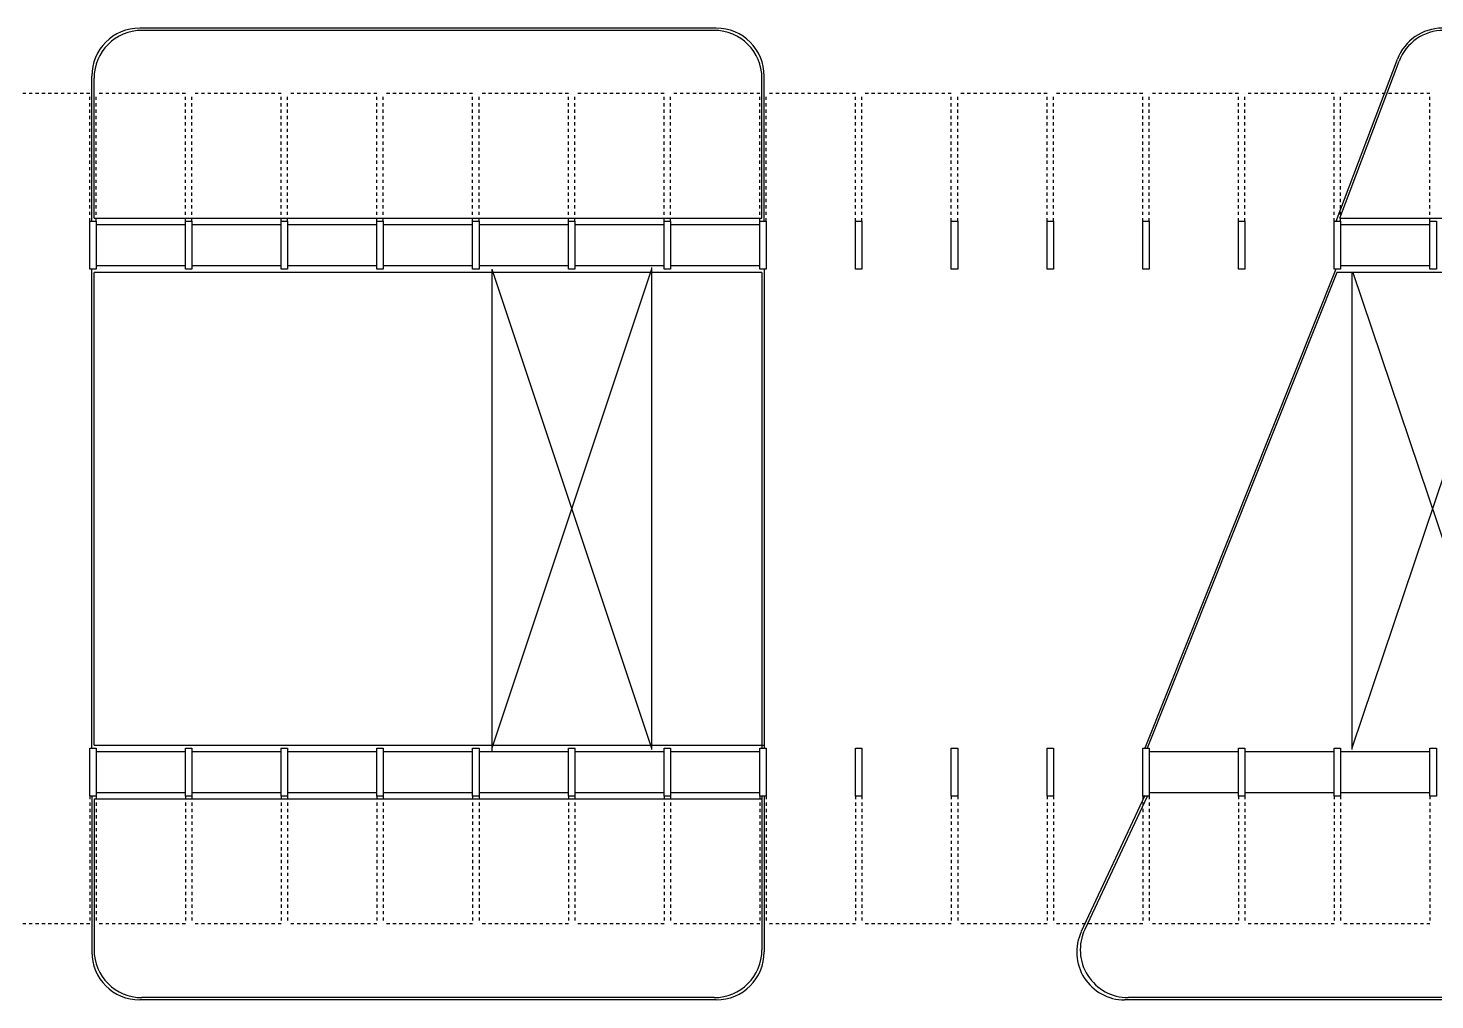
# Model space of a CAD drawing. Extents: x -250 to -5, y 354 to 449.
# Drawn here: x -97.63 to -53.54, y 388.52 to 418.96 of the extents above; entities that cross this region are included whole.
import ezdxf

# ---------------------------------------------------------------- set-up
doc = ezdxf.new("R2010")
doc.units = 0
doc.header["$LTSCALE"] = 0.02
doc.header["$MEASUREMENT"] = 0
doc.linetypes.add('HIDDEN2', pattern=[0.1875, 0.125, -0.0625])
for name, color, linetype in [('ESTR', 3, 'CONTINUOUS'), ('PISO', 1, 'CONTINUOUS'), ('PROJ', 1, 'HIDDEN2')]:
    doc.layers.add(name, color=color, linetype=linetype)

msp = doc.modelspace()

# ---------------------------------------------------------------- linework, layer by layer
at = {"layer": 'ESTR'}
for points in [[(-95.496, 412.912), (-95.496, 411.412), (-95.696, 411.412), (-95.696, 412.912)], [(-92.496, 412.912), (-92.496, 411.412), (-92.696, 411.412), (-92.696, 412.912)], [(-89.496, 412.912), (-89.496, 411.412), (-89.696, 411.412), (-89.696, 412.912)], [(-86.496, 412.912), (-86.496, 411.412), (-86.696, 411.412), (-86.696, 412.912)], [(-83.496, 412.912), (-83.496, 411.412), (-83.696, 411.412), (-83.696, 412.912)], [(-80.496, 412.912), (-80.496, 411.412), (-80.696, 411.412), (-80.696, 412.912)], [(-77.496, 412.912), (-77.496, 411.412), (-77.696, 411.412), (-77.696, 412.912)], [(-74.496, 412.912), (-74.496, 411.412), (-74.696, 411.412), (-74.696, 412.912)], [(-71.496, 412.912), (-71.496, 411.412), (-71.696, 411.412), (-71.696, 412.912)], [(-68.496, 412.912), (-68.496, 411.412), (-68.696, 411.412), (-68.696, 412.912)], [(-65.496, 412.912), (-65.496, 411.412), (-65.696, 411.412), (-65.696, 412.912)], [(-62.496, 412.912), (-62.496, 411.412), (-62.696, 411.412), (-62.696, 412.912)], [(-59.496, 412.912), (-59.496, 411.412), (-59.696, 411.412), (-59.696, 412.912)], [(-56.496, 412.912), (-56.496, 411.412), (-56.696, 411.412), (-56.696, 412.912)], [(-53.496, 412.912), (-53.496, 411.412), (-53.696, 411.412), (-53.696, 412.912)], [(-95.496, 396.402), (-95.496, 394.902), (-95.696, 394.902), (-95.696, 396.402)], [(-92.496, 396.402), (-92.496, 394.902), (-92.696, 394.902), (-92.696, 396.402)], [(-89.496, 396.402), (-89.496, 394.902), (-89.696, 394.902), (-89.696, 396.402)], [(-86.496, 396.402), (-86.496, 394.902), (-86.696, 394.902), (-86.696, 396.402)], [(-83.496, 396.402), (-83.496, 394.902), (-83.696, 394.902), (-83.696, 396.402)], [(-80.496, 396.402), (-80.496, 394.902), (-80.696, 394.902), (-80.696, 396.402)], [(-77.496, 396.402), (-77.496, 394.902), (-77.696, 394.902), (-77.696, 396.402)], [(-74.496, 396.402), (-74.496, 394.902), (-74.696, 394.902), (-74.696, 396.402)], [(-71.496, 396.402), (-71.496, 394.902), (-71.696, 394.902), (-71.696, 396.402)], [(-68.496, 396.402), (-68.496, 394.902), (-68.696, 394.902), (-68.696, 396.402)], [(-65.496, 396.402), (-65.496, 394.902), (-65.696, 394.902), (-65.696, 396.402)], [(-62.496, 396.402), (-62.496, 394.902), (-62.696, 394.902), (-62.696, 396.402)], [(-59.496, 396.402), (-59.496, 394.902), (-59.696, 394.902), (-59.696, 396.402)], [(-56.496, 396.402), (-56.496, 394.902), (-56.696, 394.902), (-56.696, 396.402)], [(-53.496, 396.402), (-53.496, 394.902), (-53.696, 394.902), (-53.696, 396.402)]]:
    msp.add_lwpolyline(points, close=True, dxfattribs=at)
at = {"layer": 'PISO'}
for p, q in [((-76.061, 418.963), (-94.131, 418.963)), ((-76.131, 418.893), (-94.061, 418.893)), ((-56.633, 412.912), (-54.713, 417.993)), ((-56.52, 413.012), (-54.664, 417.923)), ((-95.631, 412.912), (-95.631, 417.463)), ((-95.561, 413.012), (-95.561, 417.393)), ((-74.631, 413.012), (-74.631, 417.393)), ((-74.561, 412.912), (-74.561, 417.463)), ((-95.631, 396.402), (-95.631, 411.412)), ((-95.561, 396.502), (-95.561, 411.312)), ((-83.096, 411.412), (-78.093, 396.402)), ((-78.093, 411.412), (-83.096, 396.402)), ((-83.096, 411.412), (-83.096, 396.314)), ((-78.093, 411.464), (-78.093, 396.364)), ((-74.631, 411.312), (-74.631, 396.404)), ((-74.561, 411.412), (-74.561, 396.404)), ((-56.648, 411.412), (-62.631, 396.404)), ((-56.614, 411.312), (-62.561, 396.404)), ((-51.096, 411.412), (-56.143, 396.402)), ((-56.143, 411.312), (-56.143, 396.364)), ((-56.109, 411.312), (-51.096, 396.402)), ((-95.631, 394.902), (-95.631, 390.018)), ((-95.561, 394.802), (-95.561, 390.088)), ((-74.631, 394.902), (-74.631, 390.088)), ((-74.561, 394.902), (-74.561, 390.018)), ((-62.627, 394.917), (-64.624, 390.655)), ((-62.564, 394.887), (-64.514, 390.725)), ((-76.061, 388.518), (-94.131, 388.518)), ((-76.131, 388.588), (-94.061, 388.588)), ((-43.061, 388.518), (-63.266, 388.518)), ((-43.131, 388.588), (-63.155, 388.588))]:
    msp.add_line(p, q, dxfattribs=at)
at = {"layer": 'PISO', "color": 1}
for p, q in [((-95.561, 413.012), (-74.631, 413.012)), ((-95.496, 412.812), (-92.696, 412.812)), ((-92.496, 412.812), (-89.696, 412.812)), ((-89.496, 412.812), (-86.696, 412.812)), ((-86.496, 412.812), (-83.696, 412.812)), ((-83.496, 412.812), (-80.696, 412.812)), ((-80.496, 412.812), (-77.696, 412.812)), ((-77.496, 412.812), (-74.696, 412.812)), ((-56.52, 413.012), (-41.696, 413.012)), ((-56.496, 412.812), (-53.696, 412.812)), ((-74.631, 411.312), (-95.561, 411.312)), ((-92.696, 411.512), (-95.496, 411.512)), ((-89.696, 411.512), (-92.496, 411.512)), ((-86.696, 411.512), (-89.496, 411.512)), ((-83.696, 411.512), (-86.496, 411.512)), ((-80.696, 411.512), (-83.496, 411.512)), ((-77.696, 411.512), (-80.496, 411.512)), ((-74.696, 411.512), (-77.496, 411.512)), ((-41.631, 411.312), (-56.614, 411.312)), ((-53.696, 411.512), (-56.496, 411.512)), ((-95.561, 396.502), (-74.561, 396.502)), ((-95.496, 396.302), (-92.696, 396.302)), ((-92.496, 396.302), (-89.696, 396.302)), ((-89.496, 396.302), (-86.696, 396.302)), ((-86.496, 396.302), (-83.696, 396.302)), ((-83.496, 396.302), (-80.696, 396.302)), ((-80.496, 396.302), (-77.696, 396.302)), ((-77.496, 396.302), (-74.696, 396.302)), ((-62.496, 396.302), (-59.696, 396.302)), ((-59.496, 396.302), (-56.696, 396.302)), ((-56.496, 396.302), (-53.696, 396.302)), ((-92.696, 395.002), (-95.496, 395.002)), ((-89.696, 395.002), (-92.496, 395.002)), ((-86.696, 395.002), (-89.496, 395.002)), ((-83.696, 395.002), (-86.496, 395.002)), ((-80.696, 395.002), (-83.496, 395.002)), ((-77.696, 395.002), (-80.496, 395.002)), ((-74.696, 395.002), (-77.496, 395.002)), ((-59.696, 395.002), (-62.496, 395.002)), ((-56.696, 395.002), (-59.496, 395.002)), ((-53.696, 395.002), (-56.496, 395.002)), ((-74.631, 394.802), (-95.561, 394.802))]:
    msp.add_line(p, q, dxfattribs=at)
at = {"layer": 'PISO'}
for centre, start, end in [((-94.131, 417.463), 90, 180), ((-94.061, 417.393), 90, 180), ((-76.131, 417.393), 0, 90), ((-76.061, 417.463), 0, 90), ((-53.31, 417.463), 90, 159.2974), ((-53.261, 417.393), 90, 159.2974), ((-63.266, 390.018), 154.8998, 270), ((-63.155, 390.088), 154.8998, 270), ((-94.131, 390.018), 180, 270), ((-94.061, 390.088), 180, 270), ((-76.131, 390.088), 270, 0), ((-76.061, 390.018), 270, 0)]:
    msp.add_arc(centre, 1.5, start, end, dxfattribs=at)
at = {"layer": 'PROJ'}
for p, q in [((-95.696, 416.912), (-98.496, 416.912)), ((-95.696, 412.912), (-95.696, 416.912)), ((-92.696, 416.912), (-95.496, 416.912)), ((-95.496, 412.912), (-95.496, 416.912)), ((-92.696, 412.912), (-92.696, 416.912)), ((-92.496, 412.912), (-92.496, 416.912)), ((-89.696, 416.912), (-92.496, 416.912)), ((-89.696, 412.912), (-89.696, 416.912)), ((-86.696, 416.912), (-89.496, 416.912)), ((-89.496, 412.912), (-89.496, 416.912)), ((-86.696, 412.912), (-86.696, 416.912)), ((-86.496, 412.912), (-86.496, 416.912)), ((-83.696, 416.912), (-86.496, 416.912)), ((-83.696, 412.912), (-83.696, 416.912)), ((-80.696, 416.912), (-83.496, 416.912)), ((-83.496, 412.912), (-83.496, 416.912)), ((-80.696, 412.912), (-80.696, 416.912)), ((-80.496, 412.912), (-80.496, 416.912)), ((-77.696, 416.912), (-80.496, 416.912)), ((-77.696, 412.912), (-77.696, 416.912)), ((-74.696, 416.912), (-77.496, 416.912)), ((-77.496, 412.912), (-77.496, 416.912)), ((-74.696, 412.912), (-74.696, 416.912)), ((-74.496, 412.912), (-74.496, 416.912)), ((-71.696, 416.912), (-74.496, 416.912)), ((-71.696, 412.912), (-71.696, 416.912)), ((-68.696, 416.912), (-71.496, 416.912)), ((-71.496, 412.912), (-71.496, 416.912)), ((-68.696, 412.912), (-68.696, 416.912)), ((-68.496, 412.912), (-68.496, 416.912)), ((-65.696, 416.912), (-68.496, 416.912)), ((-65.696, 412.912), (-65.696, 416.912)), ((-62.696, 416.912), (-65.496, 416.912)), ((-65.496, 412.912), (-65.496, 416.912)), ((-62.696, 412.912), (-62.696, 416.912)), ((-62.496, 412.912), (-62.496, 416.912)), ((-59.696, 416.912), (-62.496, 416.912)), ((-59.696, 412.912), (-59.696, 416.912)), ((-56.696, 416.912), (-59.496, 416.912)), ((-59.496, 412.912), (-59.496, 416.912)), ((-56.696, 412.912), (-56.696, 416.912)), ((-56.496, 412.912), (-56.496, 416.912)), ((-53.696, 416.912), (-56.496, 416.912)), ((-53.696, 412.912), (-53.696, 416.912)), ((-95.696, 394.902), (-95.696, 390.902)), ((-95.496, 394.902), (-95.496, 390.902)), ((-92.696, 394.902), (-92.696, 390.902)), ((-92.496, 394.902), (-92.496, 390.902)), ((-89.696, 394.902), (-89.696, 390.902)), ((-89.496, 394.902), (-89.496, 390.902)), ((-86.696, 394.902), (-86.696, 390.902)), ((-86.496, 394.902), (-86.496, 390.902)), ((-83.696, 394.902), (-83.696, 390.902)), ((-83.496, 394.902), (-83.496, 390.902)), ((-80.696, 394.902), (-80.696, 390.902)), ((-80.496, 394.902), (-80.496, 390.902)), ((-77.696, 394.902), (-77.696, 390.902)), ((-77.496, 394.902), (-77.496, 390.902)), ((-74.696, 394.902), (-74.696, 390.902)), ((-74.496, 394.902), (-74.496, 390.902)), ((-71.696, 394.902), (-71.696, 390.902)), ((-71.496, 394.902), (-71.496, 390.902)), ((-68.696, 394.902), (-68.696, 390.902)), ((-68.496, 394.902), (-68.496, 390.902)), ((-65.696, 394.902), (-65.696, 390.902)), ((-65.496, 394.902), (-65.496, 390.902)), ((-62.696, 394.902), (-62.696, 390.902)), ((-62.496, 394.902), (-62.496, 390.902)), ((-59.696, 394.902), (-59.696, 390.902)), ((-59.496, 394.902), (-59.496, 390.902)), ((-56.696, 394.902), (-56.696, 390.902)), ((-56.496, 394.902), (-56.496, 390.902)), ((-53.696, 394.902), (-53.696, 390.902)), ((-95.696, 390.902), (-98.496, 390.902)), ((-92.696, 390.902), (-95.496, 390.902)), ((-89.696, 390.902), (-92.496, 390.902)), ((-86.696, 390.902), (-89.496, 390.902)), ((-83.696, 390.902), (-86.496, 390.902)), ((-80.696, 390.902), (-83.496, 390.902)), ((-77.696, 390.902), (-80.496, 390.902)), ((-74.696, 390.902), (-77.496, 390.902)), ((-71.696, 390.902), (-74.496, 390.902)), ((-68.696, 390.902), (-71.496, 390.902)), ((-65.696, 390.902), (-68.496, 390.902)), ((-62.696, 390.902), (-65.496, 390.902)), ((-59.696, 390.902), (-62.496, 390.902)), ((-56.696, 390.902), (-59.496, 390.902)), ((-53.696, 390.902), (-56.496, 390.902))]:
    msp.add_line(p, q, dxfattribs=at)

doc.saveas('drawing.dxf')
